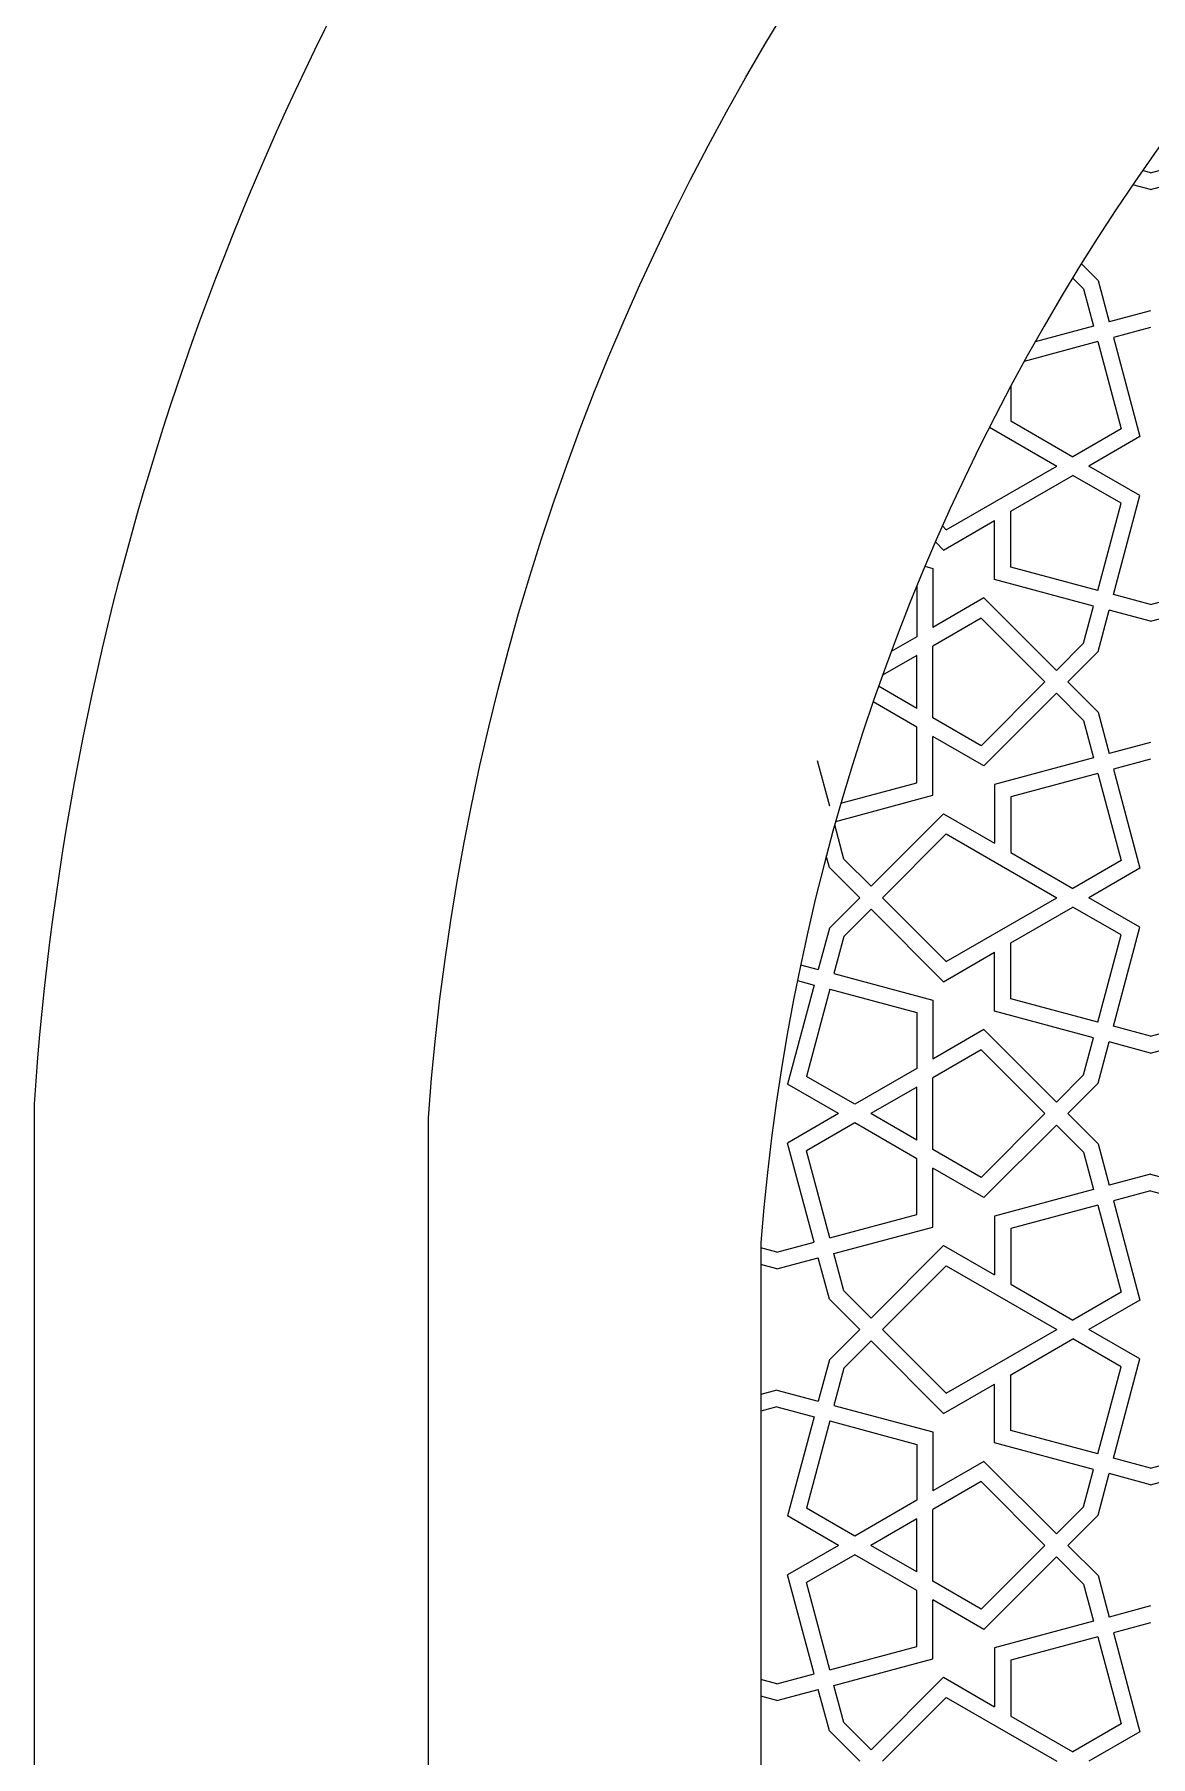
# Model space of a CAD drawing. Header units: metres. Extents: x 7064 to 15770, y 8440 to 11994.
# Drawn here: x 14418.8 to 14537.6, y 11269.1 to 11452.4 of the extents above; entities that cross this region are included whole.
import ezdxf

# ---------------------------------------------------------------- set-up
doc = ezdxf.new("R2010")
doc.units = ezdxf.units.M
doc.layers.add('GÖRÜNÜŞ 015-O4M', color=125, linetype='Continuous', lineweight=15)

msp = doc.modelspace()

# ---------------------------------------------------------------- linework, layer by layer
at = {"layer": 'GÖRÜNÜŞ 015-O4M', "color": 0}
for p, q in [((14537.617, 11437.652), (14536.753, 11437.884)), ((14537.617, 11437.652), (14541.578, 11438.714)), ((14537.617, 11435.872), (14535.718, 11436.381)), ((14537.617, 11435.872), (14542.023, 11437.052)), ((14530.489, 11425.306), (14529.318, 11426.477)), ((14532.031, 11426.197), (14530.246, 11427.983)), ((14530.489, 11425.306), (14531.551, 11421.346)), ((14532.031, 11426.197), (14533.212, 11421.791)), ((14537.617, 11422.972), (14533.212, 11421.791)), ((14531.551, 11421.346), (14525.324, 11419.678)), ((14537.617, 11421.191), (14533.657, 11420.13)), ((14531.996, 11419.685), (14524.156, 11417.584)), ((14531.996, 11419.685), (14534.48, 11410.413)), ((14533.657, 11420.13), (14536.483, 11409.583)), ((14522.723, 11414.944), (14522.723, 11411.262)), ((14520.454, 11410.586), (14527.617, 11406.45)), ((14522.723, 11411.262), (14529.337, 11407.443)), ((14534.48, 11410.413), (14529.337, 11407.443)), ((14536.483, 11409.583), (14531.057, 11406.45)), ((14515.861, 11399.663), (14527.617, 11406.45)), ((14536.483, 11403.318), (14531.057, 11406.45)), ((14522.723, 11401.639), (14529.337, 11405.457)), ((14534.48, 11402.488), (14529.337, 11405.457)), ((14531.996, 11393.216), (14534.48, 11402.488)), ((14533.657, 11392.771), (14536.483, 11403.318)), ((14515.578, 11397.513), (14521.003, 11400.646)), ((14521.003, 11394.38), (14521.003, 11400.646)), ((14522.723, 11395.7), (14522.723, 11401.639)), ((14515.45, 11400.073), (14515.861, 11399.663)), ((14514.706, 11398.385), (14515.578, 11397.513)), ((14513.589, 11395.778), (14514.443, 11395.549)), ((14514.443, 11395.549), (14514.443, 11389.283)), ((14531.996, 11393.216), (14522.723, 11395.7)), ((14512.723, 11393.697), (14512.723, 11388.29)), ((14531.551, 11391.554), (14521.003, 11394.38)), ((14519.869, 11392.416), (14514.443, 11389.283)), ((14527.59, 11384.695), (14519.869, 11392.416)), ((14530.489, 11387.594), (14531.551, 11391.554)), ((14537.617, 11391.709), (14533.657, 11392.771)), ((14537.617, 11391.709), (14541.578, 11392.771)), ((14519.586, 11390.267), (14514.443, 11387.297)), ((14526.374, 11383.479), (14519.586, 11390.267)), ((14532.031, 11386.704), (14533.212, 11391.109)), ((14537.617, 11389.929), (14533.212, 11391.109)), ((14537.617, 11389.929), (14542.023, 11391.109)), ((14512.723, 11388.29), (14509.992, 11386.713)), ((14512.723, 11386.304), (14509.07, 11384.195)), ((14512.723, 11380.653), (14512.723, 11386.304)), ((14514.443, 11379.66), (14514.443, 11387.297)), ((14530.489, 11387.594), (14527.59, 11384.695)), ((14532.031, 11386.704), (14528.806, 11383.479)), ((14512.723, 11380.653), (14508.647, 11383.007)), ((14526.374, 11383.479), (14519.586, 11376.691)), ((14527.59, 11382.263), (14519.869, 11374.542)), ((14530.489, 11379.363), (14527.59, 11382.263)), ((14532.031, 11380.254), (14528.806, 11383.479)), ((14512.723, 11378.667), (14508.07, 11381.354)), ((14512.723, 11372.729), (14512.723, 11378.667)), ((14519.586, 11376.691), (14514.443, 11379.66)), ((14530.489, 11379.363), (14531.551, 11375.403)), ((14532.031, 11380.254), (14533.212, 11375.848)), ((14514.443, 11371.409), (14514.443, 11377.674)), ((14519.869, 11374.542), (14514.443, 11377.674)), ((14537.617, 11377.029), (14533.212, 11375.848)), ((14503.451, 11370.244), (14502.153, 11375.09)), ((14531.551, 11375.403), (14521.003, 11372.577)), ((14537.617, 11375.248), (14533.657, 11374.187)), ((14531.996, 11373.742), (14522.723, 11371.257)), ((14531.996, 11373.742), (14534.48, 11364.47)), ((14533.657, 11374.187), (14536.483, 11363.64)), ((14504.09, 11368.635), (14514.443, 11371.409)), ((14504.642, 11370.563), (14512.723, 11372.729)), ((14521.003, 11372.577), (14521.003, 11366.312)), ((14522.723, 11371.257), (14522.723, 11365.319)), ((14507.857, 11361.724), (14515.578, 11369.445)), ((14515.578, 11369.445), (14521.003, 11366.312)), ((14504.958, 11364.623), (14503.984, 11368.256)), ((14509.073, 11360.507), (14515.861, 11367.295)), ((14515.861, 11367.295), (14527.617, 11360.507)), ((14503.415, 11363.732), (14503.087, 11364.956)), ((14504.958, 11364.623), (14507.857, 11361.724)), ((14522.723, 11365.319), (14529.337, 11361.5)), ((14534.48, 11364.47), (14529.337, 11361.5)), ((14503.415, 11363.732), (14506.64, 11360.507)), ((14536.483, 11363.64), (14531.057, 11360.507)), ((14503.415, 11357.282), (14506.64, 11360.507)), ((14509.073, 11360.507), (14515.861, 11353.72)), ((14515.861, 11353.72), (14527.617, 11360.507)), ((14536.483, 11357.375), (14531.057, 11360.507)), ((14504.958, 11356.392), (14507.857, 11359.291)), ((14507.857, 11359.291), (14515.578, 11351.57)), ((14522.723, 11355.696), (14529.337, 11359.514)), ((14534.48, 11356.545), (14529.337, 11359.514)), ((14503.415, 11357.282), (14502.235, 11352.877)), ((14533.657, 11346.828), (14536.483, 11357.375)), ((14504.958, 11356.392), (14503.896, 11352.432)), ((14522.723, 11349.757), (14522.723, 11355.696)), ((14531.996, 11347.273), (14534.48, 11356.545)), ((14500.351, 11353.382), (14502.235, 11352.877)), ((14515.578, 11351.57), (14521.003, 11354.703)), ((14521.003, 11348.438), (14521.003, 11354.703)), ((14501.79, 11351.215), (14498.964, 11340.668)), ((14500.004, 11351.694), (14501.79, 11351.215)), ((14503.896, 11352.432), (14514.443, 11349.606)), ((14503.451, 11350.77), (14500.967, 11341.498)), ((14503.451, 11350.77), (14512.723, 11348.286)), ((14514.443, 11349.606), (14514.443, 11343.34)), ((14531.996, 11347.273), (14522.723, 11349.757)), ((14512.723, 11348.286), (14512.723, 11342.347)), ((14531.551, 11345.611), (14521.003, 11348.438)), ((14519.869, 11346.473), (14514.443, 11343.34)), ((14527.59, 11338.752), (14519.869, 11346.473)), ((14530.489, 11341.651), (14531.551, 11345.611)), ((14537.617, 11345.766), (14533.657, 11346.828)), ((14537.617, 11345.766), (14541.578, 11346.828)), ((14519.586, 11344.324), (14514.443, 11341.354)), ((14526.374, 11337.536), (14519.586, 11344.324)), ((14532.031, 11340.761), (14533.212, 11345.166)), ((14537.617, 11343.986), (14533.212, 11345.166)), ((14537.617, 11343.986), (14542.023, 11345.166)), ((14512.723, 11342.347), (14506.11, 11338.529)), ((14504.39, 11337.536), (14498.964, 11340.668)), ((14506.11, 11338.529), (14500.967, 11341.498)), ((14512.723, 11340.361), (14507.83, 11337.536)), ((14512.723, 11334.71), (14512.723, 11340.361)), ((14514.443, 11333.717), (14514.443, 11341.354)), ((14530.489, 11341.651), (14527.59, 11338.752)), ((14532.031, 11340.761), (14528.806, 11337.536)), ((14504.39, 11337.536), (14498.964, 11334.403)), ((14506.11, 11336.543), (14500.967, 11333.574)), ((14512.723, 11332.724), (14506.11, 11336.543)), ((14512.723, 11334.71), (14507.83, 11337.536)), ((14526.374, 11337.536), (14519.586, 11330.748)), ((14532.031, 11334.311), (14528.806, 11337.536)), ((14527.59, 11336.32), (14519.869, 11328.599)), ((14530.489, 11333.42), (14527.59, 11336.32)), ((14501.79, 11323.856), (14498.964, 11334.403)), ((14503.451, 11324.301), (14500.967, 11333.574)), ((14519.586, 11330.748), (14514.443, 11333.717)), ((14530.489, 11333.42), (14531.551, 11329.46)), ((14532.031, 11334.311), (14533.212, 11329.905)), ((14512.723, 11326.786), (14512.723, 11332.724)), ((14514.443, 11325.466), (14514.443, 11331.731)), ((14519.869, 11328.599), (14514.443, 11331.731)), ((14537.617, 11331.086), (14533.212, 11329.905)), ((14537.617, 11331.086), (14542.023, 11329.905)), ((14531.551, 11329.46), (14521.003, 11326.634)), ((14537.617, 11329.305), (14533.657, 11328.244)), ((14537.617, 11329.305), (14541.578, 11328.244)), ((14531.996, 11327.799), (14522.723, 11325.314)), ((14531.996, 11327.799), (14534.48, 11318.527)), ((14533.657, 11328.244), (14536.483, 11317.697)), ((14503.451, 11324.301), (14512.723, 11326.786)), ((14503.896, 11322.64), (14514.443, 11325.466)), ((14521.003, 11326.634), (14521.003, 11320.369)), ((14497.83, 11322.795), (14501.79, 11323.856)), ((14522.723, 11325.314), (14522.723, 11319.376)), ((14497.83, 11322.795), (14496.129, 11323.251)), ((14497.83, 11321.014), (14502.235, 11322.195)), ((14503.415, 11317.789), (14502.235, 11322.195)), ((14504.958, 11318.68), (14503.896, 11322.64)), ((14507.857, 11315.781), (14515.578, 11323.502)), ((14515.578, 11323.502), (14521.003, 11320.369)), ((14497.83, 11321.014), (14496.129, 11321.47)), ((14509.073, 11314.564), (14515.861, 11321.352)), ((14515.861, 11321.352), (14527.617, 11314.564)), ((14504.958, 11318.68), (14507.857, 11315.781)), ((14522.723, 11319.376), (14529.337, 11315.557)), ((14534.48, 11318.527), (14529.337, 11315.557)), ((14503.415, 11317.789), (14506.64, 11314.564)), ((14536.483, 11317.697), (14531.057, 11314.564)), ((14503.415, 11311.339), (14506.64, 11314.564)), ((14509.073, 11314.564), (14515.861, 11307.777)), ((14515.861, 11307.777), (14527.617, 11314.564)), ((14536.483, 11311.432), (14531.057, 11314.564)), ((14504.958, 11310.449), (14507.857, 11313.348)), ((14507.857, 11313.348), (14515.578, 11305.627)), ((14522.723, 11309.753), (14529.337, 11313.571)), ((14534.48, 11310.602), (14529.337, 11313.571)), ((14503.415, 11311.339), (14502.235, 11306.934)), ((14533.657, 11300.885), (14536.483, 11311.432)), ((14504.958, 11310.449), (14503.896, 11306.489)), ((14522.723, 11303.814), (14522.723, 11309.753)), ((14531.996, 11301.33), (14534.48, 11310.602)), ((14497.83, 11308.114), (14496.129, 11307.659)), ((14497.83, 11308.114), (14502.235, 11306.934)), ((14515.578, 11305.627), (14521.003, 11308.76)), ((14521.003, 11302.495), (14521.003, 11308.76)), ((14497.83, 11306.334), (14496.129, 11305.878)), ((14497.83, 11306.334), (14501.79, 11305.273)), ((14501.79, 11305.273), (14498.964, 11294.725)), ((14503.896, 11306.489), (14514.443, 11303.663)), ((14503.451, 11304.827), (14500.967, 11295.555)), ((14503.451, 11304.827), (14512.723, 11302.343)), ((14514.443, 11303.663), (14514.443, 11297.398)), ((14531.996, 11301.33), (14522.723, 11303.814)), ((14512.723, 11302.343), (14512.723, 11296.404)), ((14531.551, 11299.668), (14521.003, 11302.495)), ((14519.869, 11300.53), (14514.443, 11297.398)), ((14527.59, 11292.809), (14519.869, 11300.53)), ((14537.617, 11299.824), (14533.657, 11300.885)), ((14537.617, 11299.824), (14541.578, 11300.885)), ((14519.586, 11298.381), (14514.443, 11295.411)), ((14526.374, 11291.593), (14519.586, 11298.381)), ((14530.489, 11295.708), (14531.551, 11299.668)), ((14532.031, 11294.818), (14533.212, 11299.223)), ((14537.617, 11298.043), (14533.212, 11299.223)), ((14537.617, 11298.043), (14542.023, 11299.223)), ((14512.723, 11296.404), (14506.11, 11292.586)), ((14504.39, 11291.593), (14498.964, 11294.725)), ((14506.11, 11292.586), (14500.967, 11295.555)), ((14512.723, 11294.418), (14507.83, 11291.593)), ((14512.723, 11288.767), (14512.723, 11294.418)), ((14514.443, 11287.774), (14514.443, 11295.411)), ((14530.489, 11295.708), (14527.59, 11292.809)), ((14532.031, 11294.818), (14528.806, 11291.593)), ((14504.39, 11291.593), (14498.964, 11288.46)), ((14512.723, 11288.767), (14507.83, 11291.593)), ((14526.374, 11291.593), (14519.586, 11284.805)), ((14532.031, 11288.368), (14528.806, 11291.593)), ((14506.11, 11290.6), (14500.967, 11287.631)), ((14512.723, 11286.781), (14506.11, 11290.6)), ((14527.59, 11290.377), (14519.869, 11282.656)), ((14530.489, 11287.478), (14527.59, 11290.377)), ((14501.79, 11277.913), (14498.964, 11288.46)), ((14503.451, 11278.358), (14500.967, 11287.631)), ((14519.586, 11284.805), (14514.443, 11287.774)), ((14530.489, 11287.478), (14531.551, 11283.517)), ((14532.031, 11288.368), (14533.212, 11283.962)), ((14512.723, 11280.843), (14512.723, 11286.781)), ((14514.443, 11279.523), (14514.443, 11285.788)), ((14519.869, 11282.656), (14514.443, 11285.788)), ((14537.617, 11285.143), (14533.212, 11283.962)), ((14531.551, 11283.517), (14521.003, 11280.691)), ((14537.617, 11283.362), (14533.657, 11282.301)), ((14531.996, 11281.856), (14522.723, 11279.371)), ((14531.996, 11281.856), (14534.48, 11272.584)), ((14533.657, 11282.301), (14536.483, 11271.754)), ((14503.451, 11278.358), (14512.723, 11280.843)), ((14521.003, 11280.691), (14521.003, 11274.426)), ((14497.83, 11276.852), (14501.79, 11277.913)), ((14503.896, 11276.697), (14514.443, 11279.523)), ((14522.723, 11279.371), (14522.723, 11273.433)), ((14497.83, 11276.852), (14496.129, 11277.308)), ((14497.83, 11275.071), (14502.235, 11276.252)), ((14503.415, 11271.846), (14502.235, 11276.252)), ((14504.958, 11272.737), (14503.896, 11276.697)), ((14507.857, 11269.838), (14515.578, 11277.559)), ((14515.578, 11277.559), (14521.003, 11274.426)), ((14497.83, 11275.071), (14496.129, 11275.527)), ((14509.073, 11268.621), (14515.861, 11275.409)), ((14515.861, 11275.409), (14527.617, 11268.621)), ((14504.958, 11272.737), (14507.857, 11269.838)), ((14522.723, 11273.433), (14529.337, 11269.614)), ((14534.48, 11272.584), (14529.337, 11269.614)), ((14503.415, 11271.846), (14506.64, 11268.621)), ((14536.483, 11271.754), (14531.057, 11268.621))]:
    msp.add_line(p, q, dxfattribs=at)
for points in [[(14418.758, 10713.656), (14418.758, 11338.549, -0.2619237), (14581.516, 11587.093, 0.0322607), (14740.628, 11684.731, 0.0322609), (14899.739, 11587.094, -0.2617735), (15062.497, 11338.548), (15062.497, 10713.656)], [(14460.71, 10713.656), (14460.71, 11337.081, -0.2606777), (14600.968, 11549.923, 0.0273462), (14740.628, 11633.727, 0.0273454), (14880.282, 11549.926, -0.2605168), (15020.545, 11337.074), (15020.545, 10713.656)]]:
    msp.add_lwpolyline(points, format="xyb", dxfattribs=at)
at = {"layer": 'GÖRÜNÜŞ 015-O4M', "color": 1}
msp.add_lwpolyline([(14985.127, 10713.656), (14985.127, 11323.802, 0.2594207), (14860.873, 11511.333, -0.024865), (14740.628, 11585.699, -0.0248666), (14620.372, 11511.328, 0.2595908), (14496.129, 11323.813), (14496.129, 10713.656)], format="xyb", dxfattribs=at)

doc.saveas('drawing.dxf')
